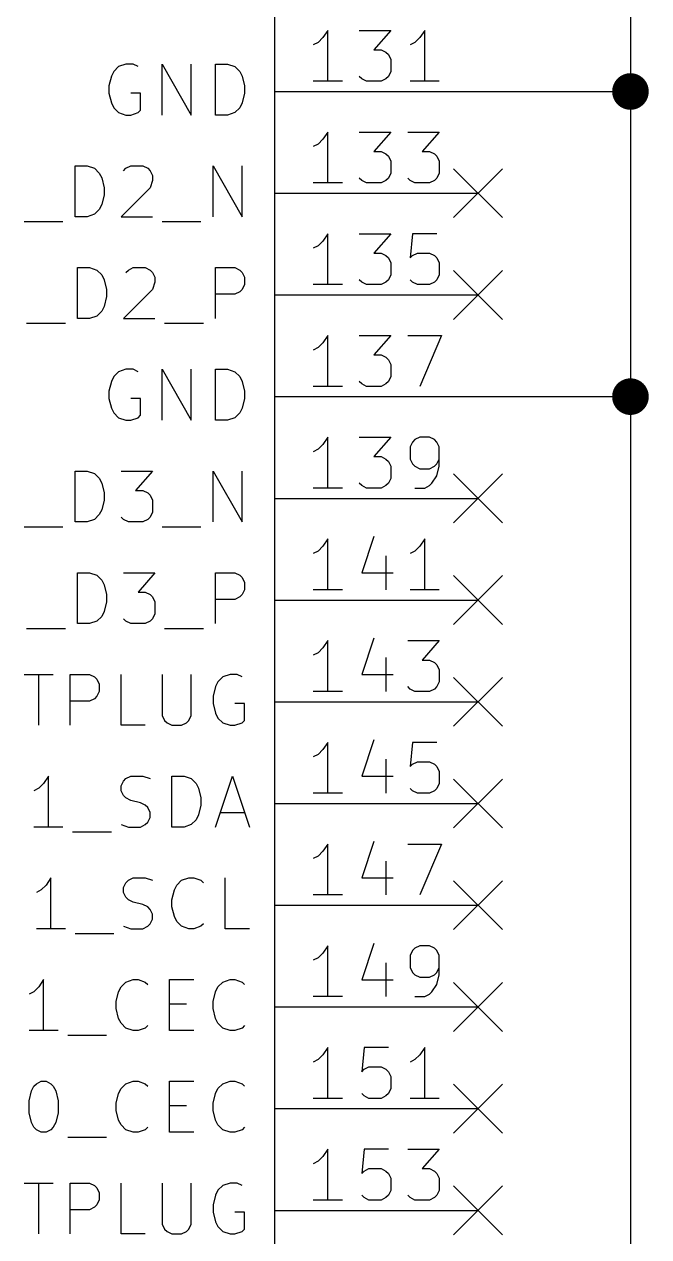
# Model space of a CAD drawing. Extents: x 0.4 to 11.3, y -7.9 to -0.4.
# Drawn here: x 5.454 to 6.068, y -4.176 to -2.984 of the extents above; entities that cross this region are included whole.
import ezdxf

# ---------------------------------------------------------------- set-up
doc = ezdxf.new("R2010")
doc.units = 0
doc.header["$MEASUREMENT"] = 0
for name, color, linetype in [('BLUE2', 5, 'CONTINUOUS'), ('CYAN2', 4, 'CONTINUOUS'), ('GREEN3', 91, 'CONTINUOUS'), ('RED2', 1, 'CONTINUOUS'), ('RED3', 11, 'CONTINUOUS')]:
    doc.layers.add(name, color=color, linetype=linetype)

msp = doc.modelspace()

# ---------------------------------------------------------------- linework, layer by layer
at = {"layer": 'BLUE2', "linetype": 'CONTINUOUS'}
for p, q in [((5.876, -3.126), (5.924, -3.174)), ((5.924, -3.126), (5.876, -3.174)), ((5.876, -3.226), (5.924, -3.274)), ((5.924, -3.226), (5.876, -3.274)), ((5.876, -3.426), (5.924, -3.474)), ((5.924, -3.426), (5.876, -3.474)), ((5.876, -3.526), (5.924, -3.574)), ((5.924, -3.526), (5.876, -3.574)), ((5.876, -3.626), (5.924, -3.674)), ((5.924, -3.626), (5.876, -3.674)), ((5.876, -3.726), (5.924, -3.774)), ((5.924, -3.726), (5.876, -3.774)), ((5.876, -3.826), (5.924, -3.874)), ((5.924, -3.826), (5.876, -3.874)), ((5.876, -3.926), (5.924, -3.974)), ((5.924, -3.926), (5.876, -3.974)), ((5.876, -4.026), (5.924, -4.074)), ((5.924, -4.026), (5.876, -4.074)), ((5.876, -4.126), (5.924, -4.174)), ((5.924, -4.126), (5.876, -4.174))]:
    msp.add_line(p, q, dxfattribs=at)
at = {"layer": 'CYAN2', "linetype": 'CONTINUOUS'}
for p, q in [((5.54667, -3.02551), (5.5419, -3.03028)), ((5.55381, -3.02313), (5.54667, -3.02551)), ((5.56095, -3.02313), (5.55381, -3.02313)), ((5.56571, -3.02551), (5.56095, -3.02313)), ((5.58952, -3.07313), (5.58952, -3.02313)), ((5.58952, -3.02313), (5.61809, -3.07313)), ((5.61809, -3.07313), (5.61809, -3.02313)), ((5.6419, -3.07313), (5.6419, -3.02313)), ((5.6419, -3.02313), (5.65381, -3.02313)), ((5.65381, -3.02313), (5.66095, -3.02551)), ((5.66095, -3.02551), (5.66571, -3.03028)), ((5.53952, -3.03504), (5.53714, -3.04456)), ((5.5419, -3.03028), (5.53952, -3.03504)), ((5.66571, -3.03028), (5.66809, -3.03504)), ((5.66809, -3.03504), (5.67047, -3.04456)), ((5.53714, -3.04456), (5.53714, -3.0517)), ((5.67047, -3.04456), (5.67047, -3.0517)), ((5.53714, -3.0517), (5.53952, -3.06122)), ((5.53952, -3.06122), (5.5419, -3.06599)), ((5.56809, -3.0517), (5.55857, -3.0517)), ((5.56809, -3.06837), (5.56809, -3.0517)), ((5.66809, -3.06122), (5.66571, -3.06599)), ((5.67047, -3.0517), (5.66809, -3.06122)), ((5.5419, -3.06599), (5.54667, -3.07075)), ((5.54667, -3.07075), (5.55381, -3.07313)), ((5.55381, -3.07313), (5.55857, -3.07313)), ((5.55857, -3.07313), (5.56571, -3.07075)), ((5.56571, -3.07075), (5.56809, -3.06837)), ((5.65381, -3.07313), (5.6419, -3.07313)), ((5.66095, -3.07075), (5.65381, -3.07313)), ((5.66571, -3.06599), (5.66095, -3.07075)), ((5.50381, -3.17313), (5.50381, -3.12313)), ((5.50381, -3.12313), (5.51571, -3.12313)), ((5.51571, -3.12313), (5.52285, -3.12551)), ((5.55381, -3.12551), (5.55857, -3.12313)), ((5.55857, -3.12313), (5.57048, -3.12313)), ((5.57048, -3.12313), (5.57524, -3.12551)), ((5.63952, -3.17313), (5.63952, -3.12313)), ((5.63952, -3.12313), (5.66809, -3.17313)), ((5.66809, -3.17313), (5.66809, -3.12313)), ((5.52285, -3.12551), (5.52762, -3.13028)), ((5.52762, -3.13028), (5.53, -3.13504)), ((5.53, -3.13504), (5.53238, -3.14456)), ((5.55143, -3.12789), (5.55381, -3.12551)), ((5.57524, -3.12551), (5.57762, -3.12789)), ((5.57762, -3.12789), (5.58, -3.13265)), ((5.58, -3.13265), (5.58, -3.13742)), ((5.53238, -3.14456), (5.53238, -3.1517)), ((5.57762, -3.14456), (5.54905, -3.17313)), ((5.58, -3.13742), (5.57762, -3.14456)), ((5.53238, -3.1517), (5.53, -3.16122)), ((5.52285, -3.17075), (5.51571, -3.17313)), ((5.52762, -3.16599), (5.52285, -3.17075)), ((5.53, -3.16122), (5.52762, -3.16599)), ((5.45381, -3.17789), (5.49191, -3.17789)), ((5.51571, -3.17313), (5.50381, -3.17313)), ((5.54905, -3.17313), (5.58, -3.17313)), ((5.58952, -3.17789), (5.62762, -3.17789)), ((5.50619, -3.27313), (5.50619, -3.22313)), ((5.50619, -3.22313), (5.51809, -3.22313)), ((5.51809, -3.22313), (5.52524, -3.22551)), ((5.52524, -3.22551), (5.53, -3.23028)), ((5.53, -3.23028), (5.53238, -3.23504)), ((5.55381, -3.22789), (5.55619, -3.22551)), ((5.55619, -3.22551), (5.56095, -3.22313)), ((5.56095, -3.22313), (5.57286, -3.22313)), ((5.57286, -3.22313), (5.57762, -3.22551)), ((5.57762, -3.22551), (5.58, -3.22789)), ((5.58, -3.22789), (5.58238, -3.23265)), ((5.6419, -3.27313), (5.6419, -3.22313)), ((5.6419, -3.22313), (5.66095, -3.22313)), ((5.66095, -3.22313), (5.66571, -3.22551)), ((5.66571, -3.22551), (5.66809, -3.22789)), ((5.66809, -3.22789), (5.67047, -3.23265)), ((5.53238, -3.23504), (5.53476, -3.24456)), ((5.58238, -3.23742), (5.58, -3.24456)), ((5.58238, -3.23265), (5.58238, -3.23742)), ((5.67047, -3.2398), (5.66809, -3.24456)), ((5.67047, -3.23265), (5.67047, -3.2398)), ((5.53476, -3.2517), (5.53238, -3.26122)), ((5.53476, -3.24456), (5.53476, -3.2517)), ((5.58, -3.24456), (5.55143, -3.27313)), ((5.66095, -3.24932), (5.6419, -3.24932)), ((5.66571, -3.24694), (5.66095, -3.24932)), ((5.66809, -3.24456), (5.66571, -3.24694)), ((5.53, -3.26599), (5.52524, -3.27075)), ((5.53238, -3.26122), (5.53, -3.26599)), ((5.45619, -3.27789), (5.49429, -3.27789)), ((5.51809, -3.27313), (5.50619, -3.27313)), ((5.52524, -3.27075), (5.51809, -3.27313)), ((5.55143, -3.27313), (5.58238, -3.27313)), ((5.59191, -3.27789), (5.63, -3.27789)), ((5.54667, -3.32551), (5.5419, -3.33028)), ((5.55381, -3.32313), (5.54667, -3.32551)), ((5.56095, -3.32313), (5.55381, -3.32313)), ((5.56571, -3.32551), (5.56095, -3.32313)), ((5.58952, -3.37313), (5.58952, -3.32313)), ((5.58952, -3.32313), (5.61809, -3.37313)), ((5.61809, -3.37313), (5.61809, -3.32313)), ((5.6419, -3.37313), (5.6419, -3.32313)), ((5.6419, -3.32313), (5.65381, -3.32313)), ((5.65381, -3.32313), (5.66095, -3.32551)), ((5.66095, -3.32551), (5.66571, -3.33028)), ((5.53952, -3.33504), (5.53714, -3.34456)), ((5.5419, -3.33028), (5.53952, -3.33504)), ((5.66571, -3.33028), (5.66809, -3.33504)), ((5.66809, -3.33504), (5.67047, -3.34456)), ((5.53714, -3.34456), (5.53714, -3.3517)), ((5.67047, -3.34456), (5.67047, -3.3517)), ((5.53714, -3.3517), (5.53952, -3.36122)), ((5.53952, -3.36122), (5.5419, -3.36599)), ((5.56809, -3.3517), (5.55857, -3.3517)), ((5.56809, -3.36837), (5.56809, -3.3517)), ((5.66809, -3.36122), (5.66571, -3.36599)), ((5.67047, -3.3517), (5.66809, -3.36122)), ((5.5419, -3.36599), (5.54667, -3.37075)), ((5.54667, -3.37075), (5.55381, -3.37313)), ((5.55381, -3.37313), (5.55857, -3.37313)), ((5.55857, -3.37313), (5.56571, -3.37075)), ((5.56571, -3.37075), (5.56809, -3.36837)), ((5.65381, -3.37313), (5.6419, -3.37313)), ((5.66095, -3.37075), (5.65381, -3.37313)), ((5.66571, -3.36599), (5.66095, -3.37075)), ((5.50381, -3.47313), (5.50381, -3.42313)), ((5.50381, -3.42313), (5.51571, -3.42313)), ((5.51571, -3.42313), (5.52285, -3.42551)), ((5.52285, -3.42551), (5.52762, -3.43028)), ((5.52762, -3.43028), (5.53, -3.43504)), ((5.54905, -3.42313), (5.58, -3.42313)), ((5.58, -3.42313), (5.56333, -3.44218)), ((5.63952, -3.47313), (5.63952, -3.42313)), ((5.63952, -3.42313), (5.66809, -3.47313)), ((5.66809, -3.47313), (5.66809, -3.42313)), ((5.53, -3.43504), (5.53238, -3.44456)), ((5.53238, -3.44456), (5.53238, -3.4517)), ((5.56333, -3.44218), (5.57048, -3.44218)), ((5.57048, -3.44218), (5.57524, -3.44456)), ((5.57524, -3.44456), (5.57762, -3.44694)), ((5.53238, -3.4517), (5.53, -3.46122)), ((5.57762, -3.44694), (5.58, -3.4517)), ((5.58, -3.4517), (5.58, -3.46361)), ((5.52762, -3.46599), (5.52285, -3.47075)), ((5.53, -3.46122), (5.52762, -3.46599)), ((5.55143, -3.47075), (5.54905, -3.46837)), ((5.57762, -3.46837), (5.57524, -3.47075)), ((5.58, -3.46361), (5.57762, -3.46837)), ((5.45381, -3.47789), (5.49191, -3.47789)), ((5.51571, -3.47313), (5.50381, -3.47313)), ((5.52285, -3.47075), (5.51571, -3.47313)), ((5.55619, -3.47313), (5.55143, -3.47075)), ((5.57048, -3.47313), (5.55619, -3.47313)), ((5.57524, -3.47075), (5.57048, -3.47313)), ((5.58952, -3.47789), (5.62762, -3.47789)), ((5.50619, -3.57313), (5.50619, -3.52313)), ((5.50619, -3.52313), (5.51809, -3.52313)), ((5.51809, -3.52313), (5.52524, -3.52551)), ((5.52524, -3.52551), (5.53, -3.53028)), ((5.55143, -3.52313), (5.58238, -3.52313)), ((5.58238, -3.52313), (5.56571, -3.54218)), ((5.6419, -3.57313), (5.6419, -3.52313)), ((5.6419, -3.52313), (5.66095, -3.52313)), ((5.66095, -3.52313), (5.66571, -3.52551)), ((5.66571, -3.52551), (5.66809, -3.52789)), ((5.66809, -3.52789), (5.67047, -3.53265)), ((5.53, -3.53028), (5.53238, -3.53504)), ((5.53238, -3.53504), (5.53476, -3.54456)), ((5.67047, -3.5398), (5.66809, -3.54456)), ((5.67047, -3.53265), (5.67047, -3.5398)), ((5.53476, -3.5517), (5.53238, -3.56122)), ((5.53476, -3.54456), (5.53476, -3.5517)), ((5.56571, -3.54218), (5.57286, -3.54218)), ((5.57286, -3.54218), (5.57762, -3.54456)), ((5.57762, -3.54456), (5.58, -3.54694)), ((5.58, -3.54694), (5.58238, -3.5517)), ((5.58238, -3.5517), (5.58238, -3.56361)), ((5.66095, -3.54932), (5.6419, -3.54932)), ((5.66571, -3.54694), (5.66095, -3.54932)), ((5.66809, -3.54456), (5.66571, -3.54694)), ((5.53238, -3.56122), (5.53, -3.56599)), ((5.58238, -3.56361), (5.58, -3.56837)), ((5.51809, -3.57313), (5.50619, -3.57313)), ((5.52524, -3.57075), (5.51809, -3.57313)), ((5.53, -3.56599), (5.52524, -3.57075)), ((5.55381, -3.57075), (5.55143, -3.56837)), ((5.55857, -3.57313), (5.55381, -3.57075)), ((5.57286, -3.57313), (5.55857, -3.57313)), ((5.57762, -3.57075), (5.57286, -3.57313)), ((5.58, -3.56837), (5.57762, -3.57075)), ((5.45619, -3.57789), (5.49429, -3.57789)), ((5.59191, -3.57789), (5.63, -3.57789)), ((5.45381, -3.62313), (5.48238, -3.62313)), ((5.46809, -3.67313), (5.46809, -3.62313)), ((5.49904, -3.67313), (5.49904, -3.62313)), ((5.49904, -3.62313), (5.51809, -3.62313)), ((5.51809, -3.62313), (5.52285, -3.62551)), ((5.54904, -3.67313), (5.54904, -3.62313)), ((5.58952, -3.62313), (5.58952, -3.66361)), ((5.61809, -3.66361), (5.61809, -3.62313)), ((5.65619, -3.62313), (5.64905, -3.62551)), ((5.66333, -3.62313), (5.65619, -3.62313)), ((5.66809, -3.62551), (5.66333, -3.62313)), ((5.52285, -3.62551), (5.52524, -3.62789)), ((5.52524, -3.62789), (5.52761, -3.63265)), ((5.52761, -3.63265), (5.52761, -3.6398)), ((5.6419, -3.63504), (5.63952, -3.64456)), ((5.64428, -3.63028), (5.6419, -3.63504)), ((5.64905, -3.62551), (5.64428, -3.63028)), ((5.52285, -3.64694), (5.51809, -3.64932)), ((5.52524, -3.64456), (5.52285, -3.64694)), ((5.52761, -3.6398), (5.52524, -3.64456)), ((5.63952, -3.64456), (5.63952, -3.6517)), ((5.51809, -3.64932), (5.49904, -3.64932)), ((5.63952, -3.6517), (5.6419, -3.66122)), ((5.67047, -3.6517), (5.66095, -3.6517)), ((5.67047, -3.66837), (5.67047, -3.6517)), ((5.58952, -3.66361), (5.5919, -3.66837)), ((5.5919, -3.66837), (5.59428, -3.67075)), ((5.59428, -3.67075), (5.59904, -3.67313)), ((5.60857, -3.67313), (5.61333, -3.67075)), ((5.61333, -3.67075), (5.61571, -3.66837)), ((5.61571, -3.66837), (5.61809, -3.66361)), ((5.6419, -3.66122), (5.64428, -3.66599)), ((5.64428, -3.66599), (5.64905, -3.67075)), ((5.64905, -3.67075), (5.65619, -3.67313)), ((5.66095, -3.67313), (5.66809, -3.67075)), ((5.66809, -3.67075), (5.67047, -3.66837)), ((5.57285, -3.67313), (5.54904, -3.67313)), ((5.59904, -3.67313), (5.60857, -3.67313)), ((5.65619, -3.67313), (5.66095, -3.67313)), ((5.47286, -3.73028), (5.46809, -3.73504)), ((5.47762, -3.72313), (5.47286, -3.73028)), ((5.47762, -3.77313), (5.47762, -3.72313)), ((5.54905, -3.73265), (5.55143, -3.72789)), ((5.55143, -3.72789), (5.55381, -3.72551)), ((5.55381, -3.72551), (5.55857, -3.72313)), ((5.55857, -3.72313), (5.57047, -3.72313)), ((5.57047, -3.72313), (5.57762, -3.72551)), ((5.59904, -3.77313), (5.59904, -3.72313)), ((5.59904, -3.72313), (5.61095, -3.72313)), ((5.61095, -3.72313), (5.61809, -3.72551)), ((5.61809, -3.72551), (5.62285, -3.73028)), ((5.62285, -3.73028), (5.62524, -3.73504)), ((5.6419, -3.77313), (5.65857, -3.72313)), ((5.65857, -3.72313), (5.67524, -3.77313)), ((5.46809, -3.73504), (5.46333, -3.73742)), ((5.54905, -3.73742), (5.54905, -3.73265)), ((5.55143, -3.74218), (5.54905, -3.73742)), ((5.55381, -3.74456), (5.55143, -3.74218)), ((5.62524, -3.73504), (5.62761, -3.74456)), ((5.55857, -3.74694), (5.55381, -3.74456)), ((5.56809, -3.74932), (5.55857, -3.74694)), ((5.57285, -3.7517), (5.56809, -3.74932)), ((5.57524, -3.75408), (5.57285, -3.7517)), ((5.57762, -3.75885), (5.57524, -3.75408)), ((5.62761, -3.7517), (5.62524, -3.76122)), ((5.62761, -3.74456), (5.62761, -3.7517)), ((5.57524, -3.76837), (5.57762, -3.76361)), ((5.57762, -3.76361), (5.57762, -3.75885)), ((5.62285, -3.76599), (5.61809, -3.77075)), ((5.62524, -3.76122), (5.62285, -3.76599)), ((5.64667, -3.75885), (5.67047, -3.75885)), ((5.49191, -3.77313), (5.46333, -3.77313)), ((5.50143, -3.77789), (5.53952, -3.77789)), ((5.54905, -3.77075), (5.55619, -3.77313)), ((5.55619, -3.77313), (5.56809, -3.77313)), ((5.56809, -3.77313), (5.57285, -3.77075)), ((5.57285, -3.77075), (5.57524, -3.76837)), ((5.61095, -3.77313), (5.59904, -3.77313)), ((5.61809, -3.77075), (5.61095, -3.77313)), ((5.48, -3.82313), (5.47524, -3.83028)), ((5.48, -3.87313), (5.48, -3.82313)), ((5.55381, -3.82789), (5.55619, -3.82551)), ((5.55619, -3.82551), (5.56095, -3.82313)), ((5.56095, -3.82313), (5.57285, -3.82313)), ((5.57285, -3.82313), (5.58, -3.82551)), ((5.60381, -3.83028), (5.60857, -3.82551)), ((5.60857, -3.82551), (5.61571, -3.82313)), ((5.61571, -3.82313), (5.62047, -3.82313)), ((5.62047, -3.82313), (5.62762, -3.82551)), ((5.62762, -3.82551), (5.63, -3.82789)), ((5.65143, -3.87313), (5.65143, -3.82313)), ((5.47048, -3.83504), (5.46572, -3.83742)), ((5.47524, -3.83028), (5.47048, -3.83504)), ((5.55143, -3.83265), (5.55381, -3.82789)), ((5.55143, -3.83742), (5.55143, -3.83265)), ((5.55381, -3.84218), (5.55143, -3.83742)), ((5.59905, -3.84456), (5.60143, -3.83504)), ((5.60143, -3.83504), (5.60381, -3.83028)), ((5.55619, -3.84456), (5.55381, -3.84218)), ((5.56095, -3.84694), (5.55619, -3.84456)), ((5.57048, -3.84932), (5.56095, -3.84694)), ((5.57524, -3.8517), (5.57048, -3.84932)), ((5.59905, -3.8517), (5.59905, -3.84456)), ((5.57762, -3.85408), (5.57524, -3.8517)), ((5.58, -3.85885), (5.57762, -3.85408)), ((5.58, -3.86361), (5.58, -3.85885)), ((5.60143, -3.86122), (5.59905, -3.8517)), ((5.60381, -3.86599), (5.60143, -3.86122)), ((5.49429, -3.87313), (5.46572, -3.87313)), ((5.55143, -3.87075), (5.55857, -3.87313)), ((5.55857, -3.87313), (5.57048, -3.87313)), ((5.57048, -3.87313), (5.57524, -3.87075)), ((5.57524, -3.87075), (5.57762, -3.86837)), ((5.57762, -3.86837), (5.58, -3.86361)), ((5.60857, -3.87075), (5.60381, -3.86599)), ((5.61571, -3.87313), (5.60857, -3.87075)), ((5.62047, -3.87313), (5.61571, -3.87313)), ((5.62762, -3.87075), (5.62047, -3.87313)), ((5.63, -3.86837), (5.62762, -3.87075)), ((5.67524, -3.87313), (5.65143, -3.87313)), ((5.50381, -3.87789), (5.54191, -3.87789)), ((5.4681, -3.93028), (5.46333, -3.93504)), ((5.47286, -3.92313), (5.4681, -3.93028)), ((5.47286, -3.97313), (5.47286, -3.92313)), ((5.54667, -3.93504), (5.54905, -3.93028)), ((5.54905, -3.93028), (5.55381, -3.92551)), ((5.55381, -3.92551), (5.56095, -3.92313)), ((5.56095, -3.92313), (5.56571, -3.92313)), ((5.56571, -3.92313), (5.57286, -3.92551)), ((5.57286, -3.92551), (5.57524, -3.92789)), ((5.59667, -3.97313), (5.59667, -3.92313)), ((5.59667, -3.92313), (5.62048, -3.92313)), ((5.6419, -3.93504), (5.64428, -3.93028)), ((5.64428, -3.93028), (5.64905, -3.92551)), ((5.64905, -3.92551), (5.65619, -3.92313)), ((5.65619, -3.92313), (5.66095, -3.92313)), ((5.66095, -3.92313), (5.66809, -3.92551)), ((5.66809, -3.92551), (5.67047, -3.92789)), ((5.46333, -3.93504), (5.45857, -3.93742)), ((5.54429, -3.94456), (5.54667, -3.93504)), ((5.54429, -3.9517), (5.54429, -3.94456)), ((5.63952, -3.94456), (5.6419, -3.93504)), ((5.63952, -3.9517), (5.63952, -3.94456)), ((5.54667, -3.96122), (5.54429, -3.9517)), ((5.59667, -3.94694), (5.61333, -3.94694)), ((5.6419, -3.96122), (5.63952, -3.9517)), ((5.54905, -3.96599), (5.54667, -3.96122)), ((5.55381, -3.97075), (5.54905, -3.96599)), ((5.57524, -3.96837), (5.57286, -3.97075)), ((5.64428, -3.96599), (5.6419, -3.96122)), ((5.64905, -3.97075), (5.64428, -3.96599)), ((5.67047, -3.96837), (5.66809, -3.97075)), ((5.48715, -3.97313), (5.45857, -3.97313)), ((5.49667, -3.97789), (5.53476, -3.97789)), ((5.56095, -3.97313), (5.55381, -3.97075)), ((5.56571, -3.97313), (5.56095, -3.97313)), ((5.57286, -3.97075), (5.56571, -3.97313)), ((5.62048, -3.97313), (5.59667, -3.97313)), ((5.65619, -3.97313), (5.64905, -3.97075)), ((5.66095, -3.97313), (5.65619, -3.97313)), ((5.66809, -3.97075), (5.66095, -3.97313)), ((5.46095, -4.03265), (5.46333, -4.02789)), ((5.46333, -4.02789), (5.46572, -4.02551)), ((5.46572, -4.02551), (5.47048, -4.02313)), ((5.47048, -4.02313), (5.47524, -4.02313)), ((5.47524, -4.02313), (5.48, -4.02551)), ((5.48, -4.02551), (5.48238, -4.02789)), ((5.48238, -4.02789), (5.48476, -4.03265)), ((5.54905, -4.03028), (5.55381, -4.02551)), ((5.55381, -4.02551), (5.56095, -4.02313)), ((5.56095, -4.02313), (5.56571, -4.02313)), ((5.56571, -4.02313), (5.57286, -4.02551)), ((5.57286, -4.02551), (5.57524, -4.02789)), ((5.59667, -4.07313), (5.59667, -4.02313)), ((5.59667, -4.02313), (5.62048, -4.02313)), ((5.64428, -4.03028), (5.64905, -4.02551)), ((5.64905, -4.02551), (5.65619, -4.02313)), ((5.65619, -4.02313), (5.66095, -4.02313)), ((5.66095, -4.02313), (5.66809, -4.02551)), ((5.66809, -4.02551), (5.67047, -4.02789)), ((5.45857, -4.04218), (5.46095, -4.03265)), ((5.48476, -4.03265), (5.48715, -4.04218)), ((5.54429, -4.04456), (5.54667, -4.03504)), ((5.54667, -4.03504), (5.54905, -4.03028)), ((5.63952, -4.04456), (5.6419, -4.03504)), ((5.6419, -4.03504), (5.64428, -4.03028)), ((5.45857, -4.05408), (5.45857, -4.04218)), ((5.48715, -4.04218), (5.48715, -4.05408)), ((5.54429, -4.0517), (5.54429, -4.04456)), ((5.54667, -4.06122), (5.54429, -4.0517)), ((5.59667, -4.04694), (5.61333, -4.04694)), ((5.63952, -4.0517), (5.63952, -4.04456)), ((5.6419, -4.06122), (5.63952, -4.0517)), ((5.46095, -4.06361), (5.45857, -4.05408)), ((5.46333, -4.06837), (5.46095, -4.06361)), ((5.48476, -4.06361), (5.48238, -4.06837)), ((5.48715, -4.05408), (5.48476, -4.06361)), ((5.54905, -4.06599), (5.54667, -4.06122)), ((5.64428, -4.06599), (5.6419, -4.06122)), ((5.46572, -4.07075), (5.46333, -4.06837)), ((5.47048, -4.07313), (5.46572, -4.07075)), ((5.47524, -4.07313), (5.47048, -4.07313)), ((5.48, -4.07075), (5.47524, -4.07313)), ((5.48238, -4.06837), (5.48, -4.07075)), ((5.55381, -4.07075), (5.54905, -4.06599)), ((5.56095, -4.07313), (5.55381, -4.07075)), ((5.56571, -4.07313), (5.56095, -4.07313)), ((5.57286, -4.07075), (5.56571, -4.07313)), ((5.57524, -4.06837), (5.57286, -4.07075)), ((5.62048, -4.07313), (5.59667, -4.07313)), ((5.64905, -4.07075), (5.64428, -4.06599)), ((5.65619, -4.07313), (5.64905, -4.07075)), ((5.66095, -4.07313), (5.65619, -4.07313)), ((5.66809, -4.07075), (5.66095, -4.07313)), ((5.67047, -4.06837), (5.66809, -4.07075)), ((5.49667, -4.07789), (5.53476, -4.07789)), ((5.45381, -4.12313), (5.48238, -4.12313)), ((5.46809, -4.17313), (5.46809, -4.12313)), ((5.49904, -4.17313), (5.49904, -4.12313)), ((5.49904, -4.12313), (5.51809, -4.12313)), ((5.51809, -4.12313), (5.52285, -4.12551)), ((5.54904, -4.17313), (5.54904, -4.12313)), ((5.58952, -4.12313), (5.58952, -4.16361)), ((5.61809, -4.16361), (5.61809, -4.12313)), ((5.65619, -4.12313), (5.64905, -4.12551)), ((5.66333, -4.12313), (5.65619, -4.12313)), ((5.66809, -4.12551), (5.66333, -4.12313)), ((5.52285, -4.12551), (5.52524, -4.12789)), ((5.52524, -4.12789), (5.52761, -4.13265)), ((5.52761, -4.13265), (5.52761, -4.1398)), ((5.6419, -4.13504), (5.63952, -4.14456)), ((5.64428, -4.13028), (5.6419, -4.13504)), ((5.64905, -4.12551), (5.64428, -4.13028)), ((5.52285, -4.14694), (5.51809, -4.14932)), ((5.52524, -4.14456), (5.52285, -4.14694)), ((5.52761, -4.1398), (5.52524, -4.14456)), ((5.63952, -4.14456), (5.63952, -4.1517)), ((5.51809, -4.14932), (5.49904, -4.14932)), ((5.63952, -4.1517), (5.6419, -4.16122)), ((5.67047, -4.1517), (5.66095, -4.1517)), ((5.67047, -4.16837), (5.67047, -4.1517)), ((5.58952, -4.16361), (5.5919, -4.16837)), ((5.5919, -4.16837), (5.59428, -4.17075)), ((5.59428, -4.17075), (5.59904, -4.17313)), ((5.60857, -4.17313), (5.61333, -4.17075)), ((5.61333, -4.17075), (5.61571, -4.16837)), ((5.61571, -4.16837), (5.61809, -4.16361)), ((5.6419, -4.16122), (5.64428, -4.16599)), ((5.64428, -4.16599), (5.64905, -4.17075)), ((5.64905, -4.17075), (5.65619, -4.17313)), ((5.66095, -4.17313), (5.66809, -4.17075)), ((5.66809, -4.17075), (5.67047, -4.16837)), ((5.57285, -4.17313), (5.54904, -4.17313)), ((5.59904, -4.17313), (5.60857, -4.17313)), ((5.65619, -4.17313), (5.66095, -4.17313))]:
    msp.add_line(p, q, dxfattribs=at)
at = {"layer": 'GREEN3', "linetype": 'CONTINUOUS'}
for p, q in [((6.05, -2.75), (6.05, -3.05)), ((5.9, -3.05), (6.05, -3.05)), ((6.05, -3.05), (6.05, -3.35)), ((5.9, -3.35), (6.05, -3.35)), ((6.05, -3.35), (6.05, -4.25))]:
    msp.add_line(p, q, dxfattribs=at)
at = {"layer": 'GREEN3', "const_width": 0.018}
for points in [[(6.041, -3.05, 1), (6.059, -3.05, 1)], [(6.041, -3.35, 1), (6.059, -3.35, 1)]]:
    msp.add_lwpolyline(points, format="xyb", close=True, dxfattribs=at)
at = {"layer": 'RED2', "linetype": 'CONTINUOUS'}
for p, q in [((5.7, -1.45), (5.7, -6.55)), ((5.7, -3.05), (5.9, -3.05)), ((5.7, -3.15), (5.9, -3.15)), ((5.7, -3.25), (5.9, -3.25)), ((5.7, -3.35), (5.9, -3.35)), ((5.7, -3.45), (5.9, -3.45)), ((5.7, -3.55), (5.9, -3.55)), ((5.7, -3.65), (5.9, -3.65)), ((5.7, -3.75), (5.9, -3.75)), ((5.7, -3.85), (5.9, -3.85)), ((5.7, -3.95), (5.9, -3.95)), ((5.7, -4.05), (5.9, -4.05)), ((5.7, -4.15), (5.9, -4.15))]:
    msp.add_line(p, q, dxfattribs=at)
at = {"layer": 'RED3', "linetype": 'CONTINUOUS'}
for p, q in [((5.75238, -2.98988), (5.74762, -2.99702)), ((5.75238, -3.03988), (5.75238, -2.98988)), ((5.78333, -2.98988), (5.81429, -2.98988)), ((5.81429, -2.98988), (5.79762, -3.00893)), ((5.84762, -2.98988), (5.84286, -2.99702)), ((5.84762, -3.03988), (5.84762, -2.98988)), ((5.74286, -3.00178), (5.7381, -3.00417)), ((5.74762, -2.99702), (5.74286, -3.00178)), ((5.83809, -3.00178), (5.83333, -3.00417)), ((5.84286, -2.99702), (5.83809, -3.00178)), ((5.79762, -3.00893), (5.80476, -3.00893)), ((5.80476, -3.00893), (5.80952, -3.01131)), ((5.80952, -3.01131), (5.81191, -3.01369)), ((5.81191, -3.01369), (5.81429, -3.01845)), ((5.81429, -3.01845), (5.81429, -3.03035)), ((5.78572, -3.0375), (5.78333, -3.03512)), ((5.79048, -3.03988), (5.78572, -3.0375)), ((5.80952, -3.0375), (5.80476, -3.03988)), ((5.81191, -3.03512), (5.80952, -3.0375)), ((5.81429, -3.03035), (5.81191, -3.03512)), ((5.76667, -3.03988), (5.7381, -3.03988)), ((5.80476, -3.03988), (5.79048, -3.03988)), ((5.86191, -3.03988), (5.83333, -3.03988)), ((5.74762, -3.09702), (5.74286, -3.10178)), ((5.75238, -3.08988), (5.74762, -3.09702)), ((5.75238, -3.13988), (5.75238, -3.08988)), ((5.78333, -3.08988), (5.81429, -3.08988)), ((5.81429, -3.08988), (5.79762, -3.10893)), ((5.83095, -3.08988), (5.86191, -3.08988)), ((5.86191, -3.08988), (5.84524, -3.10893)), ((5.74286, -3.10178), (5.7381, -3.10417)), ((5.79762, -3.10893), (5.80476, -3.10893)), ((5.80476, -3.10893), (5.80952, -3.11131)), ((5.84524, -3.10893), (5.85238, -3.10893)), ((5.85238, -3.10893), (5.85714, -3.11131)), ((5.80952, -3.11131), (5.81191, -3.11369)), ((5.81191, -3.11369), (5.81429, -3.11845)), ((5.81429, -3.11845), (5.81429, -3.13035)), ((5.85714, -3.11131), (5.85952, -3.11369)), ((5.85952, -3.11369), (5.86191, -3.11845)), ((5.86191, -3.11845), (5.86191, -3.13035)), ((5.81429, -3.13035), (5.81191, -3.13512)), ((5.86191, -3.13035), (5.85952, -3.13512)), ((5.76667, -3.13988), (5.7381, -3.13988)), ((5.78572, -3.1375), (5.78333, -3.13512)), ((5.79048, -3.13988), (5.78572, -3.1375)), ((5.80476, -3.13988), (5.79048, -3.13988)), ((5.80952, -3.1375), (5.80476, -3.13988)), ((5.81191, -3.13512), (5.80952, -3.1375)), ((5.83333, -3.1375), (5.83095, -3.13512)), ((5.83809, -3.13988), (5.83333, -3.1375)), ((5.85238, -3.13988), (5.83809, -3.13988)), ((5.85714, -3.1375), (5.85238, -3.13988)), ((5.85952, -3.13512), (5.85714, -3.1375)), ((5.75238, -3.18988), (5.74762, -3.19702)), ((5.75238, -3.23988), (5.75238, -3.18988)), ((5.78333, -3.18988), (5.81429, -3.18988)), ((5.81429, -3.18988), (5.79762, -3.20893)), ((5.83571, -3.18988), (5.83333, -3.21369)), ((5.85952, -3.18988), (5.83571, -3.18988)), ((5.74286, -3.20178), (5.7381, -3.20417)), ((5.74762, -3.19702), (5.74286, -3.20178)), ((5.79762, -3.20893), (5.80476, -3.20893)), ((5.80476, -3.20893), (5.80952, -3.21131)), ((5.80952, -3.21131), (5.81191, -3.21369)), ((5.81191, -3.21369), (5.81429, -3.21845)), ((5.81429, -3.21845), (5.81429, -3.23035)), ((5.83333, -3.21369), (5.83571, -3.21131)), ((5.83571, -3.21131), (5.84048, -3.20893)), ((5.84048, -3.20893), (5.85238, -3.20893)), ((5.85238, -3.20893), (5.85714, -3.21131)), ((5.85714, -3.21131), (5.85952, -3.21369)), ((5.85952, -3.21369), (5.86191, -3.21845)), ((5.86191, -3.21845), (5.86191, -3.23035)), ((5.81429, -3.23035), (5.81191, -3.23512)), ((5.86191, -3.23035), (5.85952, -3.23512)), ((5.76667, -3.23988), (5.7381, -3.23988)), ((5.78572, -3.2375), (5.78333, -3.23512)), ((5.79048, -3.23988), (5.78572, -3.2375)), ((5.80476, -3.23988), (5.79048, -3.23988)), ((5.80952, -3.2375), (5.80476, -3.23988)), ((5.81191, -3.23512), (5.80952, -3.2375)), ((5.83571, -3.2375), (5.83333, -3.23512)), ((5.84048, -3.23988), (5.83571, -3.2375)), ((5.85238, -3.23988), (5.84048, -3.23988)), ((5.85714, -3.2375), (5.85238, -3.23988)), ((5.85952, -3.23512), (5.85714, -3.2375)), ((5.75238, -3.28988), (5.74762, -3.29702)), ((5.75238, -3.33988), (5.75238, -3.28988)), ((5.78333, -3.28988), (5.81429, -3.28988)), ((5.81429, -3.28988), (5.79762, -3.30893)), ((5.83095, -3.28988), (5.86428, -3.28988)), ((5.86428, -3.28988), (5.84286, -3.33988)), ((5.74286, -3.30178), (5.7381, -3.30417)), ((5.74762, -3.29702), (5.74286, -3.30178)), ((5.79762, -3.30893), (5.80476, -3.30893)), ((5.80476, -3.30893), (5.80952, -3.31131)), ((5.80952, -3.31131), (5.81191, -3.31369)), ((5.81191, -3.31369), (5.81429, -3.31845)), ((5.81429, -3.31845), (5.81429, -3.33035)), ((5.78572, -3.3375), (5.78333, -3.33512)), ((5.79048, -3.33988), (5.78572, -3.3375)), ((5.80952, -3.3375), (5.80476, -3.33988)), ((5.81191, -3.33512), (5.80952, -3.3375)), ((5.81429, -3.33035), (5.81191, -3.33512)), ((5.76667, -3.33988), (5.7381, -3.33988)), ((5.80476, -3.33988), (5.79048, -3.33988)), ((5.74762, -3.39702), (5.74286, -3.40178)), ((5.75238, -3.38988), (5.74762, -3.39702)), ((5.75238, -3.43988), (5.75238, -3.38988)), ((5.78333, -3.38988), (5.81429, -3.38988)), ((5.81429, -3.38988), (5.79762, -3.40893)), ((5.83571, -3.39464), (5.83333, -3.3994)), ((5.83809, -3.39226), (5.83571, -3.39464)), ((5.84286, -3.38988), (5.83809, -3.39226)), ((5.85238, -3.38988), (5.84286, -3.38988)), ((5.85714, -3.39226), (5.85238, -3.38988)), ((5.85952, -3.39464), (5.85714, -3.39226)), ((5.86191, -3.3994), (5.85952, -3.39464)), ((5.74286, -3.40178), (5.7381, -3.40417)), ((5.79762, -3.40893), (5.80476, -3.40893)), ((5.80476, -3.40893), (5.80952, -3.41131)), ((5.83333, -3.3994), (5.83333, -3.41131)), ((5.86191, -3.41845), (5.86191, -3.3994)), ((5.80952, -3.41131), (5.81191, -3.41369)), ((5.81191, -3.41369), (5.81429, -3.41845)), ((5.81429, -3.41845), (5.81429, -3.43035)), ((5.83333, -3.41131), (5.83571, -3.41607)), ((5.83571, -3.41607), (5.83809, -3.41845)), ((5.83809, -3.41845), (5.84286, -3.42083)), ((5.84286, -3.42083), (5.85238, -3.42083)), ((5.85238, -3.42083), (5.85714, -3.41845)), ((5.85714, -3.41845), (5.85952, -3.41607)), ((5.85952, -3.41607), (5.86191, -3.41131)), ((5.85952, -3.42797), (5.86191, -3.41845)), ((5.81429, -3.43035), (5.81191, -3.43512)), ((5.85476, -3.43512), (5.85952, -3.42797)), ((5.76667, -3.43988), (5.7381, -3.43988)), ((5.78572, -3.4375), (5.78333, -3.43512)), ((5.79048, -3.43988), (5.78572, -3.4375)), ((5.80476, -3.43988), (5.79048, -3.43988)), ((5.80952, -3.4375), (5.80476, -3.43988)), ((5.81191, -3.43512), (5.80952, -3.4375)), ((5.83809, -3.43988), (5.84762, -3.43988)), ((5.84762, -3.43988), (5.85238, -3.4375)), ((5.85238, -3.4375), (5.85476, -3.43512)), ((5.75238, -3.48988), (5.74762, -3.49702)), ((5.75238, -3.53988), (5.75238, -3.48988)), ((5.79762, -3.4875), (5.78572, -3.52321)), ((5.84762, -3.48988), (5.84286, -3.49702)), ((5.84762, -3.53988), (5.84762, -3.48988)), ((5.74286, -3.50178), (5.7381, -3.50417)), ((5.74762, -3.49702), (5.74286, -3.50178)), ((5.83809, -3.50178), (5.83333, -3.50417)), ((5.84286, -3.49702), (5.83809, -3.50178)), ((5.80952, -3.50655), (5.80952, -3.53988)), ((5.78572, -3.52321), (5.81667, -3.52321)), ((5.76667, -3.53988), (5.7381, -3.53988)), ((5.86191, -3.53988), (5.83333, -3.53988)), ((5.79762, -3.5875), (5.78572, -3.62321)), ((5.74762, -3.59702), (5.74286, -3.60178)), ((5.75238, -3.58988), (5.74762, -3.59702)), ((5.75238, -3.63988), (5.75238, -3.58988)), ((5.83095, -3.58988), (5.86191, -3.58988)), ((5.86191, -3.58988), (5.84524, -3.60893)), ((5.74286, -3.60178), (5.7381, -3.60417)), ((5.80952, -3.60655), (5.80952, -3.63988)), ((5.84524, -3.60893), (5.85238, -3.60893)), ((5.85238, -3.60893), (5.85714, -3.61131)), ((5.85714, -3.61131), (5.85952, -3.61369)), ((5.78572, -3.62321), (5.81667, -3.62321)), ((5.85952, -3.61369), (5.86191, -3.61845)), ((5.86191, -3.61845), (5.86191, -3.63035)), ((5.83333, -3.6375), (5.83095, -3.63512)), ((5.85952, -3.63512), (5.85714, -3.6375)), ((5.86191, -3.63035), (5.85952, -3.63512)), ((5.76667, -3.63988), (5.7381, -3.63988)), ((5.83809, -3.63988), (5.83333, -3.6375)), ((5.85238, -3.63988), (5.83809, -3.63988)), ((5.85714, -3.6375), (5.85238, -3.63988)), ((5.75238, -3.68988), (5.74762, -3.69702)), ((5.75238, -3.73988), (5.75238, -3.68988)), ((5.79762, -3.6875), (5.78572, -3.72321)), ((5.83571, -3.68988), (5.83333, -3.71369)), ((5.85952, -3.68988), (5.83571, -3.68988)), ((5.74286, -3.70178), (5.7381, -3.70417)), ((5.74762, -3.69702), (5.74286, -3.70178)), ((5.80952, -3.70655), (5.80952, -3.73988)), ((5.83333, -3.71369), (5.83571, -3.71131)), ((5.83571, -3.71131), (5.84048, -3.70893)), ((5.84048, -3.70893), (5.85238, -3.70893)), ((5.85238, -3.70893), (5.85714, -3.71131)), ((5.85714, -3.71131), (5.85952, -3.71369)), ((5.85952, -3.71369), (5.86191, -3.71845)), ((5.86191, -3.71845), (5.86191, -3.73035)), ((5.78572, -3.72321), (5.81667, -3.72321)), ((5.86191, -3.73035), (5.85952, -3.73512)), ((5.76667, -3.73988), (5.7381, -3.73988)), ((5.83571, -3.7375), (5.83333, -3.73512)), ((5.84048, -3.73988), (5.83571, -3.7375)), ((5.85238, -3.73988), (5.84048, -3.73988)), ((5.85714, -3.7375), (5.85238, -3.73988)), ((5.85952, -3.73512), (5.85714, -3.7375)), ((5.75238, -3.78988), (5.74762, -3.79702)), ((5.75238, -3.83988), (5.75238, -3.78988)), ((5.79762, -3.7875), (5.78572, -3.82321)), ((5.83095, -3.78988), (5.86428, -3.78988)), ((5.86428, -3.78988), (5.84286, -3.83988)), ((5.74286, -3.80178), (5.7381, -3.80417)), ((5.74762, -3.79702), (5.74286, -3.80178)), ((5.80952, -3.80655), (5.80952, -3.83988)), ((5.78572, -3.82321), (5.81667, -3.82321)), ((5.76667, -3.83988), (5.7381, -3.83988)), ((5.74762, -3.89702), (5.74286, -3.90178)), ((5.75238, -3.88988), (5.74762, -3.89702)), ((5.75238, -3.93988), (5.75238, -3.88988)), ((5.79762, -3.8875), (5.78572, -3.92321)), ((5.83571, -3.89464), (5.83333, -3.8994)), ((5.83809, -3.89226), (5.83571, -3.89464)), ((5.84286, -3.88988), (5.83809, -3.89226)), ((5.85238, -3.88988), (5.84286, -3.88988)), ((5.85714, -3.89226), (5.85238, -3.88988)), ((5.85952, -3.89464), (5.85714, -3.89226)), ((5.86191, -3.8994), (5.85952, -3.89464)), ((5.74286, -3.90178), (5.7381, -3.90417)), ((5.80952, -3.90655), (5.80952, -3.93988)), ((5.83333, -3.8994), (5.83333, -3.91131)), ((5.86191, -3.91845), (5.86191, -3.8994)), ((5.83333, -3.91131), (5.83571, -3.91607)), ((5.83571, -3.91607), (5.83809, -3.91845)), ((5.83809, -3.91845), (5.84286, -3.92083)), ((5.84286, -3.92083), (5.85238, -3.92083)), ((5.85238, -3.92083), (5.85714, -3.91845)), ((5.85714, -3.91845), (5.85952, -3.91607)), ((5.85952, -3.91607), (5.86191, -3.91131)), ((5.85952, -3.92797), (5.86191, -3.91845)), ((5.78572, -3.92321), (5.81667, -3.92321)), ((5.85476, -3.93512), (5.85952, -3.92797)), ((5.76667, -3.93988), (5.7381, -3.93988)), ((5.83809, -3.93988), (5.84762, -3.93988)), ((5.84762, -3.93988), (5.85238, -3.9375)), ((5.85238, -3.9375), (5.85476, -3.93512)), ((5.75238, -3.98988), (5.74762, -3.99702)), ((5.75238, -4.03988), (5.75238, -3.98988)), ((5.78809, -3.98988), (5.78572, -4.01369)), ((5.81191, -3.98988), (5.78809, -3.98988)), ((5.84762, -3.98988), (5.84286, -3.99702)), ((5.84762, -4.03988), (5.84762, -3.98988)), ((5.74286, -4.00178), (5.7381, -4.00417)), ((5.74762, -3.99702), (5.74286, -4.00178)), ((5.83809, -4.00178), (5.83333, -4.00417)), ((5.84286, -3.99702), (5.83809, -4.00178)), ((5.78572, -4.01369), (5.78809, -4.01131)), ((5.78809, -4.01131), (5.79286, -4.00893)), ((5.79286, -4.00893), (5.80476, -4.00893)), ((5.80476, -4.00893), (5.80952, -4.01131)), ((5.80952, -4.01131), (5.81191, -4.01369)), ((5.81191, -4.01369), (5.81429, -4.01845)), ((5.81429, -4.01845), (5.81429, -4.03035)), ((5.76667, -4.03988), (5.7381, -4.03988)), ((5.78809, -4.0375), (5.78572, -4.03512)), ((5.79286, -4.03988), (5.78809, -4.0375)), ((5.80476, -4.03988), (5.79286, -4.03988)), ((5.80952, -4.0375), (5.80476, -4.03988)), ((5.81191, -4.03512), (5.80952, -4.0375)), ((5.81429, -4.03035), (5.81191, -4.03512)), ((5.86191, -4.03988), (5.83333, -4.03988)), ((5.74762, -4.09702), (5.74286, -4.10178)), ((5.75238, -4.08988), (5.74762, -4.09702)), ((5.75238, -4.13988), (5.75238, -4.08988)), ((5.78809, -4.08988), (5.78572, -4.11369)), ((5.81191, -4.08988), (5.78809, -4.08988)), ((5.83095, -4.08988), (5.86191, -4.08988)), ((5.86191, -4.08988), (5.84524, -4.10893)), ((5.74286, -4.10178), (5.7381, -4.10417)), ((5.78572, -4.11369), (5.78809, -4.11131)), ((5.78809, -4.11131), (5.79286, -4.10893)), ((5.79286, -4.10893), (5.80476, -4.10893)), ((5.80476, -4.10893), (5.80952, -4.11131)), ((5.80952, -4.11131), (5.81191, -4.11369)), ((5.84524, -4.10893), (5.85238, -4.10893)), ((5.85238, -4.10893), (5.85714, -4.11131)), ((5.85714, -4.11131), (5.85952, -4.11369)), ((5.81191, -4.11369), (5.81429, -4.11845)), ((5.81429, -4.11845), (5.81429, -4.13035)), ((5.85952, -4.11369), (5.86191, -4.11845)), ((5.86191, -4.11845), (5.86191, -4.13035)), ((5.78809, -4.1375), (5.78572, -4.13512)), ((5.81191, -4.13512), (5.80952, -4.1375)), ((5.81429, -4.13035), (5.81191, -4.13512)), ((5.83333, -4.1375), (5.83095, -4.13512)), ((5.85952, -4.13512), (5.85714, -4.1375)), ((5.86191, -4.13035), (5.85952, -4.13512)), ((5.76667, -4.13988), (5.7381, -4.13988)), ((5.79286, -4.13988), (5.78809, -4.1375)), ((5.80476, -4.13988), (5.79286, -4.13988)), ((5.80952, -4.1375), (5.80476, -4.13988)), ((5.83809, -4.13988), (5.83333, -4.1375)), ((5.85238, -4.13988), (5.83809, -4.13988)), ((5.85714, -4.1375), (5.85238, -4.13988))]:
    msp.add_line(p, q, dxfattribs=at)

doc.saveas('drawing.dxf')
